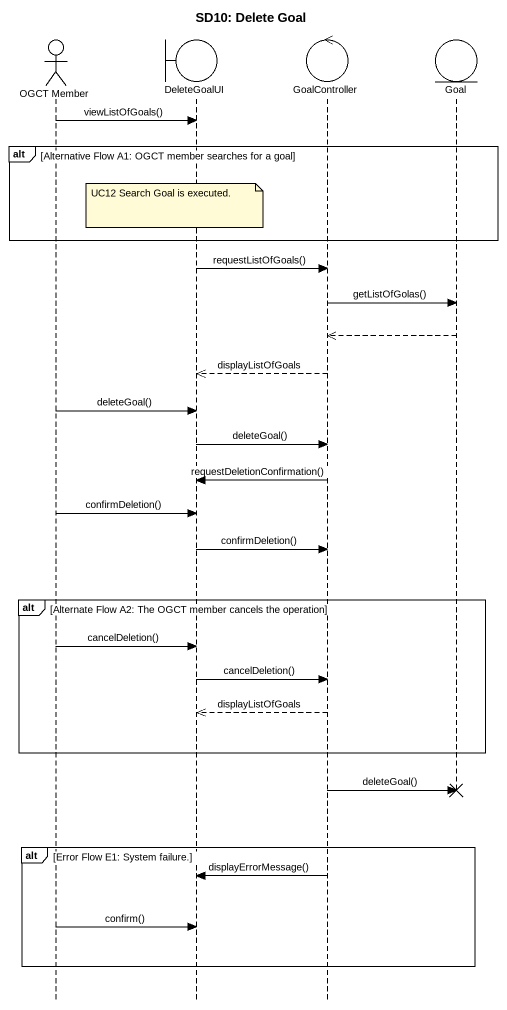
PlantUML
@startuml
title SD10: Delete Goal
hide footbox
actor "OGCT Member" as OGCT_Member
boundary DeleteGoalUI
control GoalController
entity Goal

OGCT_Member -> DeleteGoalUI : viewListOfGoals()
alt Alternative Flow A1: OGCT member searches for a goal
  note over DeleteGoalUI : UC12 Search Goal is executed.
end
DeleteGoalUI -> GoalController : requestListOfGoals()
GoalController -> Goal : getListOfGolas()
Goal -->> GoalController
GoalController -->> DeleteGoalUI : displayListOfGoals
OGCT_Member -> DeleteGoalUI : deleteGoal()
DeleteGoalUI -> GoalController : deleteGoal()
GoalController -> DeleteGoalUI : requestDeletionConfirmation()
OGCT_Member -> DeleteGoalUI : confirmDeletion()
DeleteGoalUI -> GoalController : confirmDeletion()
alt Alternate Flow A2: The OGCT member cancels the operation
  OGCT_Member -> DeleteGoalUI : cancelDeletion()
  DeleteGoalUI -> GoalController : cancelDeletion()
  GoalController -->> DeleteGoalUI : displayListOfGoals
end
GoalController -> Goal !! : deleteGoal()
alt Error Flow E1: System failure.
  GoalController -> DeleteGoalUI : displayErrorMessage()
  OGCT_Member -> DeleteGoalUI : confirm()
end
@enduml
